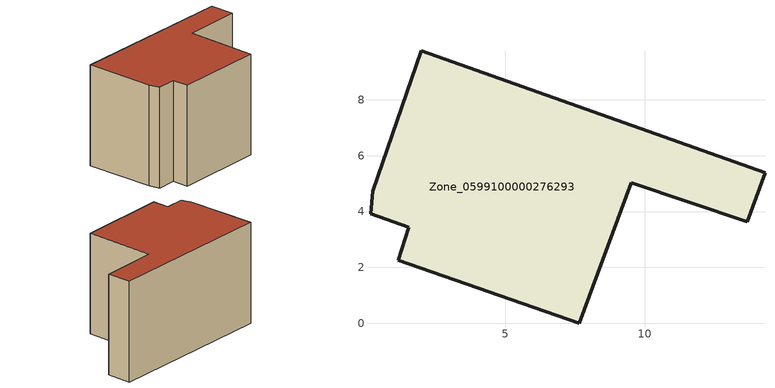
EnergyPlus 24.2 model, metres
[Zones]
Zone_0599100000276293
 floor ground (C_G): 0.26,4.73 2,9.76 14.3,5.39 13.66,3.64 9.51,5.03 7.65,0 1.16,2.25 1.55,3.43 0.17,3.92 z0
 wall outside (C_F): 1.16,2.25 7.65,0 9.51,5.03 13.66,3.64 14.3,5.39 2,9.76 0.26,4.73 0.17,3.92 1.55,3.43 1.16,2.25 z0:7.68
 roof outside (C_R): 0.26,4.73 0.17,3.92 1.55,3.43 1.16,2.25 7.65,0 9.51,5.03 13.66,3.64 14.3,5.39 2,9.76 z7.68
[BUILDING]
Pand.0599100000276293: North Axis=0; Terrain=City; Loads Convergence Tolerance Value=0.04; Temperature Convergence Tolerance Value=0.4; Solar Distribution=FullExterior; Maximum Number of Warmup Days=25; Minimum Number of Warmup Days=1
[Site:Location]
Rotterdam.The.Hague.AP_ZH_NLD Design_Conditions: Latitude=51.96; Longitude=4.45; Time Zone=1; Elevation=-4.5
[SITE:GROUNDTEMPERATURE:BUILDINGSURFACE]
18, 18, 18, 18, 18, 18, 18, 18, 18, 18, 18, 18
[MATERIAL] Thermal Absorptance=0.9; Solar Absorptance=0.7; Visible Absorptance=0.7
Name | Roughness | Thickness | Conductivity | Density | Specific Heat
G.TC.1946 | MediumSmooth | 0.15 | 1 | 540 | 1210
F.TC.1946 | Rough | 0.3 | 0.857143 | 1920 | 840
R.TC.1946 | MediumRough | 0.2 | 0.909091 | 1500 | 1000
[CONSTRUCTION]
C_G: G.TC.1946
C_F: F.TC.1946
C_R: R.TC.1946
[ZONE]
Zone_0599100000276293: Type=1; Multiplier=1; Ceiling Height=Autocalculate; Volume=Autocalculate; Floor Area=autocalculate; Part of Total Floor Area=Yes
[ZONEINFILTRATION:DESIGNFLOWRATE]
Infil_Zone_0599100000276293: Zone or ZoneList or Space or SpaceList=Zone_0599100000276293; Schedule=AlwaysOn; Design Flow Rate Calculation Method=Flow/Area; Flow Rate per Floor Area=0.003; Constant Term Coefficient=1; Temperature Term Coefficient=0; Velocity Term Coefficient=0; Velocity Squared Term Coefficient=0
[HVACTEMPLATE:ZONE:IDEALLOADSAIRSYSTEM]
Zone_0599100000276293: Maximum Heating Supply Air Temperature=50; Minimum Cooling Supply Air Temperature=13; Maximum Heating Supply Air Humidity Ratio=0.0156; Minimum Cooling Supply Air Humidity Ratio=0.0077; Heating Limit=NoLimit; Cooling Limit=NoLimit; Dehumidification Control Type=ConstantSensibleHeatRatio; Cooling Sensible Heat Ratio=0.7; Dehumidification Setpoint=60; Humidification Control Type=None; Humidification Setpoint=30; Outdoor Air Method=None; Outdoor Air Flow Rate per Person=0.00944; Outdoor Air Flow Rate per Zone Floor Area=0; Outdoor Air Flow Rate per Zone=0; Demand Controlled Ventilation Type=None; Outdoor Air Economizer Type=NoEconomizer; Heat Recovery Type=None; Sensible Heat Recovery Effectiveness=0.7; Latent Heat Recovery Effectiveness=0.65
[ZONECONTROL:THERMOSTAT]
ThermostatControl_Zone_0599100000276293: Zone or ZoneList=Zone_0599100000276293; Control Type Schedule=DualSetpointControlType; Control 1=Thermostat_Zone_0599100000276293; Temperature Difference Between Cutout And Setpoint=0
[THERMOSTATSETPOINT:DUALSETPOINT]
Thermostat_Zone_0599100000276293: Heating Setpoint Temperature Schedule=HeatingSetpoint_Zone_0599100000276293; Cooling Setpoint Temperature Schedule=CoolingSetpoint_Zone_0599100000276293
[SCHEDULE:COMPACT]
HeatingSetpoint_Zone_0599100000276293: Through: 12/31, For: AllDays, Until: 24:00, 21
CoolingSetpoint_Zone_0599100000276293: Through: 12/31, For: AllDays, Until: 24:00, 24
DualSetpointControlType: Through: 12/31, For: AllDays, Until: 24:00, 4
AlwaysOn: Through: 12/31, For: AllDays, Until: 24:00, 1
